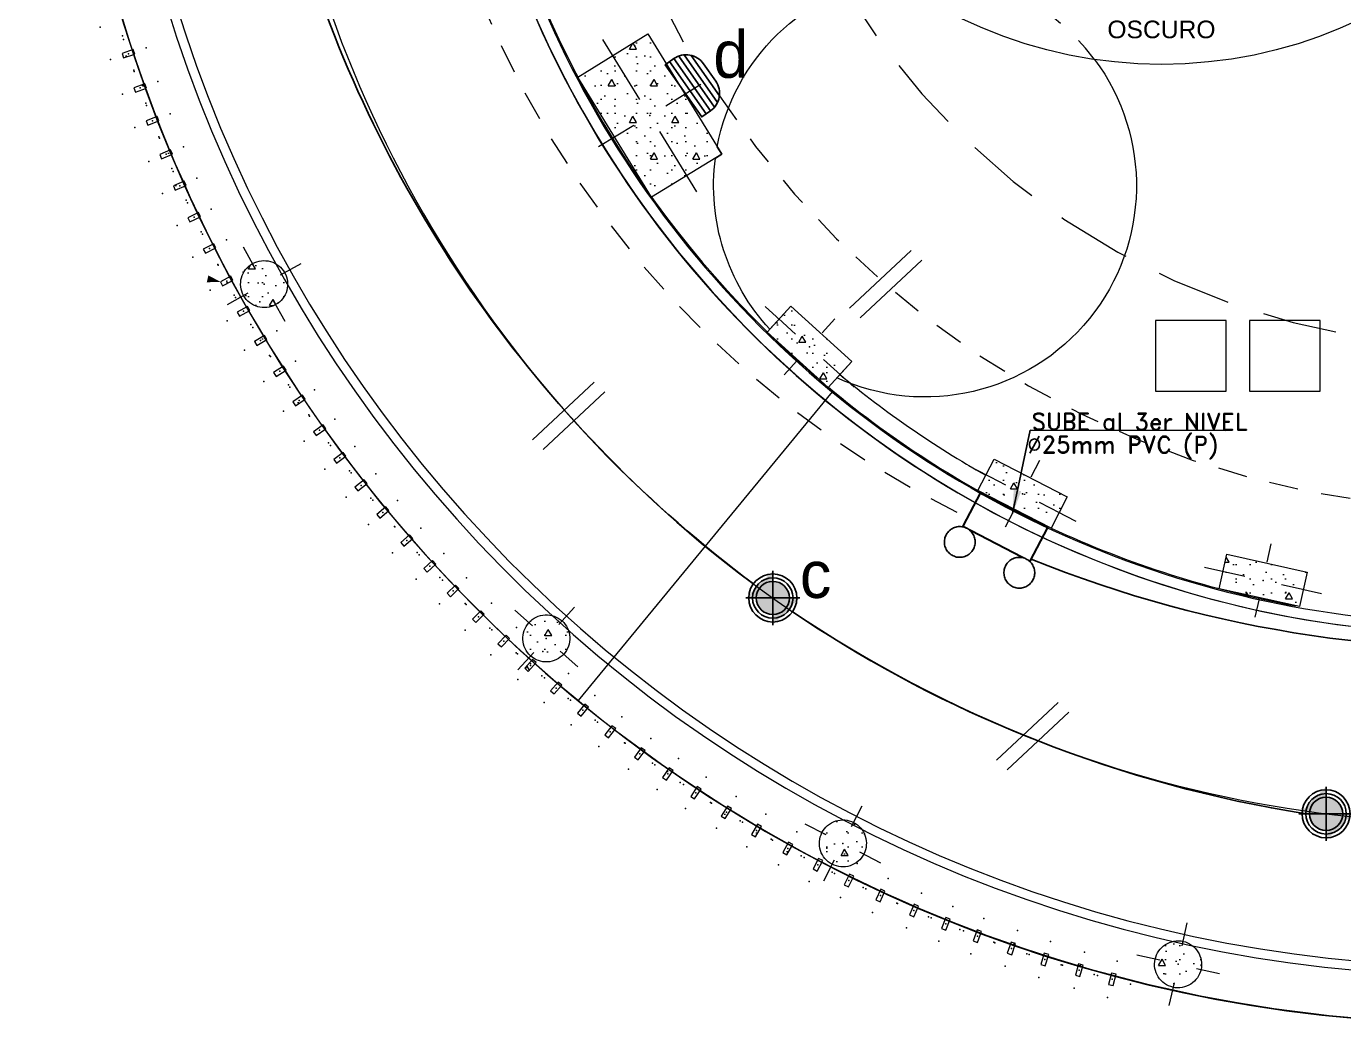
# Model space of a CAD drawing. Header units: feet. Extents: x 2 to 125, y -24 to 91.
# Drawn here: x 91.47 to 97.07, y 77.68 to 81.93 of the extents above; entities that cross this region are included whole.
import ezdxf

# ---------------------------------------------------------------- set-up
doc = ezdxf.new("R2010")
doc.units = ezdxf.units.FT
doc.header["$MEASUREMENT"] = 0
doc.set_wipeout_variables(frame=1)
for name, pattern in [('CONTINUA', [0]), ('Dashed', [0.211667, 0.105833, -0.105833]), ('HIDDEN', [9.525, 6.35, -3.175]), ('HIDDEN2', [0.1875, 0.125, -0.0625]), ('Wipeout_Contour', [1, 0, -1])]:
    doc.linetypes.add(name, pattern=pattern)
doc.layers.add('ALUMBRADO', color=1, linetype='Continuous')
doc.layers.add('Structural - Bearing', color=7, linetype='Continuous')
for name, color, linetype, lineweight, true_color in [('Annotation - Text_Pen_No__167', 7, 'Continuous', 13, 0x6a6a6a), ('Estructura – Carga_Pen_No__167', 7, 'Continuous', 13, 0x6a6a6a), ('Interior - Furniture _Pen_No__167', 7, 'Continuous', 13, 0x6a6a6a), ('RAMPA PROPUESTA 1 CERRAMIENTO_Pen_No__123', 7, 'Continuous', 0, 0xd8d8d8), ('Structural - Bearing_Pen_No__167', 7, 'Continuous', 13, 0x6a6a6a), ('Structural - Bearing_Pen_No__4', 7, 'Continuous', 20, 0x029e21), ('Structural - Bearing_Pen_No__87', 7, 'Continuous', 20, 0x6a6a6a)]:
    doc.layers.add(name, color=color, linetype=linetype, lineweight=lineweight, true_color=true_color)
for name, color, linetype, lineweight in [('corriente debil', 30, 'Continuous', 15), ('Cotas varias El', 253, 'Continuous', 13), ('Drawing & Figure_Pen_No__122', 9, 'Continuous', 13), ('Emergencia', 20, 'Continuous', 25), ('Interior - Stair & Railing_Pen_No__122', 9, 'Continuous', 13), ('Structural - Bearing_Pen_No__122', 9, 'Continuous', 13), ('TOMACORRIENTE', 5, 'HIDDEN2', 30)]:
    doc.layers.add(name, color=color, linetype=linetype, lineweight=lineweight)
doc.styles.add('01COTAS', font='romans.shx')
doc.styles.add('GENERATED_STYLE_1', font='arial.ttf')
doc.styles.add('GENERATED_STYLE_3', font='romand.shx')
doc.dimstyles.new('DIM-50-PLANTA', dxfattribs={"dimscale": 0.05, "dimtxt": 2, "dimasz": 2, "dimexe": 2, "dimexo": 2, "dimgap": 1, "dimtad": 1, "dimdec": 0, "dimlfac": 1000, "dimdsep": 46, "dimtxsty": '01COTAS', "dimcen": 25, "dimclrd": 9, "dimclre": 9, "dimclrt": 7, "dimadec": 0, "dimazin": 0, "dimtfac": 1, "dimtdec": 0, "dimtmove": 2, "dimatfit": 3, "dimfxl": 1, "dimtolj": 1, "dimtzin": 0, "dimarcsym": 0})
pattern_1 = [(0, (70.36607, 85.72544), (0, 0.311769), [0.03, -0.15]), (0, (70.45607, 85.88132), (0, 0.311769), [0.03, -0.15]), (60, (70.36607, 85.72544), (-0.27, 0.1558846), [0.03, -0.15]), (60, (70.54607, 85.72544), (-0.27, 0.1558846), [0.03, -0.15]), (120, (70.39607, 85.72544), (0.27, 0.1558846), [0.03, -0.15]), (120, (70.57607, 85.72544), (0.27, 0.1558846), [0.03, -0.15]), (0, (70.36607, 85.75544), (0, 0.06), [0, -0.06, 0, -0.09]), (45, (70.39607, 85.75544), (-0.04242641, 0.04242641), [0, -0.045, 0, -0.075])]

# ---------------------------------------------------------------- blocks, each defined once
blk = doc.blocks.new('Curved Ramp 23[46]', base_point=(27.2823, -2.0105))
at = {"layer": 'Interior - Furniture _Pen_No__167', "color": 251, "linetype": 'Continuous', "lineweight": 13, "true_color": 0x6a6a6a}
for p, q in [((27.2197, 2.319), (27.1951, 4.0188)), ((24.4838, 1.2936), (23.385, 2.5908)), ((22.986, -1.4693), (21.297, -1.2764)), ((22.9746, -1.5687), (21.2856, -1.3757)), ((24.5318, -5.3547), (23.4519, -6.6677)), ((27.2823, -6.3405), (27.2823, -8.0405))]:
    blk.add_line(p, q, dxfattribs=at)
for radius, start, end in [(6.03, 90.82856, 173.00702), (5.18, 90.8286, 172.9291), (4.33, 90.8286, 172.8205), (6.03, 173.95721, 269.99957), (5.18, 174.0352, 269.9996), (4.33, 174.1437, 269.9996)]:
    blk.add_arc((27.2823, -2.0105), radius, start, end, dxfattribs=at)
blk = doc.blocks.new('LED PASILLO')
at = {"layer": 'ALUMBRADO'}
h = blk.add_hatch(color=202, dxfattribs=at)
h.dxf.hatch_style = 1
edge = h.paths.add_edge_path()
edge.add_line((0, 0.1376), (0, -0.1376))
edge.add_line((-0.1376, 0), (0.1376, 0))
edge = h.paths.add_edge_path()
edge.add_line((0, 0), (0, 0.0845))
edge.add_arc((0, 0), 0.0845, 90, 180)
edge.add_line((-0.0845, 0), (0, 0))
edge = h.paths.add_edge_path()
edge.add_line((0.0845, 0), (0, 0))
edge.add_line((0, 0), (0, -0.0845))
edge.add_arc((0, 0), 0.0845, 270, 360)
at = {"layer": 'ALUMBRADO', "color": 202}
for points in [[(0, 0.1376), (0, -0.1376)], [(-0.1376, 0), (0.1376, 0)]]:
    blk.add_lwpolyline(points, dxfattribs=at)
for radius in [0.1222, 0.1028, 0.0845]:
    blk.add_circle((0, 0), radius, dxfattribs=at)
blk = doc.blocks.new('LUM PARED 20 W')
at = {"layer": 'ALUMBRADO', "color": 6}
blk.add_lwpolyline([(-0.05, -0.15), (0.05, -0.15, 0.414214), (0.15, -0.05), (0.15, 0), (-0.15, 0), (-0.15, -0.05, 0.414214)], format="xyb", close=True, dxfattribs=at)
for points in [[(-0.15, -0.025), (0.15, -0.025)], [(-0.15, -0.05), (0.15, -0.05)], [(-0.1468, -0.075), (0.1468, -0.075)], [(-0.1366, -0.1), (0.1366, -0.1)], [(-0.1161, -0.125), (0.1161, -0.125)]]:
    blk.add_lwpolyline(points, dxfattribs=at)
blk = doc.blocks.new('Emergencia')
blk.add_lwpolyline([(0, 0), (0, 0)])
at = {"layer": 'Emergencia', "color": 5, "lineweight": 30}
for points in [[(0.25, -0.25), (0.25, 0), (-0.25, 0), (-0.25, -0.25)], [(-0.25, -0.2221), (-0.25, -0.25), (0.25, -0.25), (0.25, -0.2221)]]:
    blk.add_lwpolyline(points, dxfattribs=at)
at = {"color": 1, "lineweight": 5}
for points in [[(-0.1712, -0.2629), (-0.1644, -0.2671), (-0.158, -0.2718), (-0.152, -0.277), (-0.1463, -0.2826), (-0.1412, -0.2887), (-0.1365, -0.2951), (-0.1324, -0.3019), (-0.1287, -0.309), (-0.1257, -0.3164), (-0.1233, -0.324), (-0.1214, -0.3317), (-0.1202, -0.3396), (-0.1196, -0.3475), (-0.1196, -0.3555), (-0.1202, -0.3634), (-0.1215, -0.3713), (-0.1234, -0.379), (-0.1258, -0.3866), (-0.1289, -0.3939), (-0.1325, -0.401), (-0.1367, -0.4078), (-0.1414, -0.4142), (-0.1466, -0.4203), (-0.1522, -0.4259), (-0.1583, -0.4311), (-0.1647, -0.4357), (-0.1715, -0.4399), (-0.1786, -0.4435), (-0.186, -0.4465), (-0.1936, -0.449), (-0.2013, -0.4508), (-0.2092, -0.452), (-0.2171, -0.4527), (-0.2251, -0.4526), (-0.233, -0.452), (-0.2409, -0.4508), (-0.2486, -0.4489), (-0.2562, -0.4464), (-0.2635, -0.4433), (-0.2706, -0.4397), (-0.2774, -0.4355), (-0.2838, -0.4309), (-0.2899, -0.4257), (-0.2955, -0.42), (-0.3007, -0.414), (-0.3053, -0.4075), (-0.3095, -0.4007), (-0.3131, -0.3936), (-0.3161, -0.3863), (-0.3186, -0.3787), (-0.3204, -0.3709), (-0.3216, -0.3631), (-0.3222, -0.3551), (-0.3222, -0.3472), (-0.3216, -0.3392), (-0.3203, -0.3314), (-0.3185, -0.3236), (-0.316, -0.3161), (-0.3129, -0.3087), (-0.3093, -0.3016), (-0.3051, -0.2948), (-0.3004, -0.2884), (-0.2953, -0.2824), (-0.2896, -0.2767), (-0.2836, -0.2716), (-0.2771, -0.2669), (-0.2703, -0.2628), (-0.2632, -0.2592), (-0.2558, -0.2561), (-0.2483, -0.2537), (-0.2405, -0.2518), (-0.2327, -0.2506), (-0.2247, -0.25), (-0.2168, -0.25), (-0.2088, -0.2506), (-0.201, -0.2519), (-0.1932, -0.2538), (-0.1857, -0.2562), (-0.1783, -0.2593)], [(0.1712, -0.2629), (0.1644, -0.2671), (0.158, -0.2718), (0.152, -0.277), (0.1463, -0.2826), (0.1412, -0.2887), (0.1365, -0.2951), (0.1324, -0.3019), (0.1287, -0.309), (0.1257, -0.3164), (0.1233, -0.324), (0.1214, -0.3317), (0.1202, -0.3396), (0.1196, -0.3475), (0.1196, -0.3555), (0.1202, -0.3634), (0.1215, -0.3713), (0.1234, -0.379), (0.1258, -0.3866), (0.1289, -0.3939), (0.1325, -0.401), (0.1367, -0.4078), (0.1414, -0.4142), (0.1466, -0.4203), (0.1522, -0.4259), (0.1583, -0.4311), (0.1647, -0.4357), (0.1715, -0.4399), (0.1786, -0.4435), (0.186, -0.4465), (0.1936, -0.449), (0.2013, -0.4508), (0.2092, -0.452), (0.2171, -0.4527), (0.2251, -0.4526), (0.233, -0.452), (0.2409, -0.4508), (0.2486, -0.4489), (0.2562, -0.4464), (0.2635, -0.4433), (0.2706, -0.4397), (0.2774, -0.4355), (0.2838, -0.4309), (0.2899, -0.4257), (0.2955, -0.42), (0.3007, -0.414), (0.3053, -0.4075), (0.3095, -0.4007), (0.3131, -0.3936), (0.3161, -0.3863), (0.3186, -0.3787), (0.3204, -0.3709), (0.3216, -0.3631), (0.3222, -0.3551), (0.3222, -0.3472), (0.3216, -0.3392), (0.3203, -0.3314), (0.3185, -0.3236), (0.316, -0.3161), (0.3129, -0.3087), (0.3093, -0.3016), (0.3051, -0.2948), (0.3004, -0.2884), (0.2953, -0.2824), (0.2896, -0.2767), (0.2836, -0.2716), (0.2771, -0.2669), (0.2703, -0.2628), (0.2632, -0.2592), (0.2558, -0.2561), (0.2483, -0.2537), (0.2405, -0.2518), (0.2327, -0.2506), (0.2247, -0.25), (0.2168, -0.25), (0.2088, -0.2506), (0.201, -0.2519), (0.1932, -0.2538), (0.1857, -0.2562), (0.1783, -0.2593)]]:
    blk.add_wipeout(points, dxfattribs=at).dxf.layer = 'Emergencia'
at = {"layer": 'Emergencia', "color": 30, "true_color": 0xf26722}
for points in [[(-0.1712, -0.2629), (-0.1644, -0.2671), (-0.158, -0.2718), (-0.152, -0.277), (-0.1463, -0.2826), (-0.1412, -0.2887), (-0.1365, -0.2951), (-0.1324, -0.3019), (-0.1287, -0.309), (-0.1257, -0.3164), (-0.1233, -0.324), (-0.1214, -0.3317), (-0.1202, -0.3396), (-0.1196, -0.3475), (-0.1196, -0.3555), (-0.1202, -0.3634), (-0.1215, -0.3713), (-0.1234, -0.379), (-0.1258, -0.3866), (-0.1289, -0.3939), (-0.1325, -0.401), (-0.1367, -0.4078), (-0.1414, -0.4142), (-0.1466, -0.4203), (-0.1522, -0.4259), (-0.1583, -0.4311), (-0.1647, -0.4357), (-0.1715, -0.4399), (-0.1786, -0.4435), (-0.186, -0.4465), (-0.1936, -0.449), (-0.2013, -0.4508), (-0.2092, -0.452), (-0.2171, -0.4527), (-0.2251, -0.4526), (-0.233, -0.452), (-0.2409, -0.4508), (-0.2486, -0.4489), (-0.2562, -0.4464), (-0.2635, -0.4433), (-0.2706, -0.4397), (-0.2774, -0.4355), (-0.2838, -0.4309), (-0.2899, -0.4257), (-0.2955, -0.42), (-0.3007, -0.414), (-0.3053, -0.4075), (-0.3095, -0.4007), (-0.3131, -0.3936), (-0.3161, -0.3863), (-0.3186, -0.3787), (-0.3204, -0.3709), (-0.3216, -0.3631), (-0.3222, -0.3551), (-0.3222, -0.3472), (-0.3216, -0.3392), (-0.3203, -0.3314), (-0.3185, -0.3236), (-0.316, -0.3161), (-0.3129, -0.3087), (-0.3093, -0.3016), (-0.3051, -0.2948), (-0.3004, -0.2884), (-0.2953, -0.2824), (-0.2896, -0.2767), (-0.2836, -0.2716), (-0.2771, -0.2669), (-0.2703, -0.2628), (-0.2632, -0.2592), (-0.2558, -0.2561), (-0.2483, -0.2537), (-0.2405, -0.2518), (-0.2327, -0.2506), (-0.2247, -0.25), (-0.2168, -0.25), (-0.2088, -0.2506), (-0.201, -0.2519), (-0.1932, -0.2538), (-0.1857, -0.2562), (-0.1783, -0.2593)], [(0.1712, -0.2629), (0.1644, -0.2671), (0.158, -0.2718), (0.152, -0.277), (0.1463, -0.2826), (0.1412, -0.2887), (0.1365, -0.2951), (0.1324, -0.3019), (0.1287, -0.309), (0.1257, -0.3164), (0.1233, -0.324), (0.1214, -0.3317), (0.1202, -0.3396), (0.1196, -0.3475), (0.1196, -0.3555), (0.1202, -0.3634), (0.1215, -0.3713), (0.1234, -0.379), (0.1258, -0.3866), (0.1289, -0.3939), (0.1325, -0.401), (0.1367, -0.4078), (0.1414, -0.4142), (0.1466, -0.4203), (0.1522, -0.4259), (0.1583, -0.4311), (0.1647, -0.4357), (0.1715, -0.4399), (0.1786, -0.4435), (0.186, -0.4465), (0.1936, -0.449), (0.2013, -0.4508), (0.2092, -0.452), (0.2171, -0.4527), (0.2251, -0.4526), (0.233, -0.452), (0.2409, -0.4508), (0.2486, -0.4489), (0.2562, -0.4464), (0.2635, -0.4433), (0.2706, -0.4397), (0.2774, -0.4355), (0.2838, -0.4309), (0.2899, -0.4257), (0.2955, -0.42), (0.3007, -0.414), (0.3053, -0.4075), (0.3095, -0.4007), (0.3131, -0.3936), (0.3161, -0.3863), (0.3186, -0.3787), (0.3204, -0.3709), (0.3216, -0.3631), (0.3222, -0.3551), (0.3222, -0.3472), (0.3216, -0.3392), (0.3203, -0.3314), (0.3185, -0.3236), (0.316, -0.3161), (0.3129, -0.3087), (0.3093, -0.3016), (0.3051, -0.2948), (0.3004, -0.2884), (0.2953, -0.2824), (0.2896, -0.2767), (0.2836, -0.2716), (0.2771, -0.2669), (0.2703, -0.2628), (0.2632, -0.2592), (0.2558, -0.2561), (0.2483, -0.2537), (0.2405, -0.2518), (0.2327, -0.2506), (0.2247, -0.25), (0.2168, -0.25), (0.2088, -0.2506), (0.201, -0.2519), (0.1932, -0.2538), (0.1857, -0.2562), (0.1783, -0.2593)]]:
    blk.add_lwpolyline(points, close=True, dxfattribs=at)

msp = doc.modelspace()

# ---------------------------------------------------------------- hatches: boundary and pattern name
at = {"layer": 'Interior - Stair & Railing_Pen_No__122', "linetype": 'Continuous', "lineweight": 13}
h = msp.add_hatch(dxfattribs=at)
h.set_pattern_fill('STRUCTURAL_CONCRETE', color=9, style=0, pattern_type=2)
h.set_pattern_definition(pattern_1)
h.paths.add_polyline_path([(91.8787, 81.8104), (91.8851, 81.7914), (91.9325, 81.8072), (91.9262, 81.8262)])
h = msp.add_hatch(dxfattribs=at)
h.set_pattern_fill('STRUCTURAL_CONCRETE', color=9, style=0, pattern_type=2)
h.set_pattern_definition(pattern_1)
h.paths.add_polyline_path([(91.9291, 81.6642), (91.936, 81.6454), (91.983, 81.6624), (91.9762, 81.6812)])
h = msp.add_hatch(dxfattribs=at)
h.set_pattern_fill('STRUCTURAL_CONCRETE', color=9, style=0, pattern_type=2)
h.set_pattern_definition(pattern_1)
h.paths.add_polyline_path([(92.039, 81.3807), (92.0468, 81.3623), (92.0929, 81.3816), (92.0851, 81.4001)])
h = msp.add_hatch(dxfattribs=at)
h.set_pattern_fill('STRUCTURAL_CONCRETE', color=9, style=0, pattern_type=2)
h.set_pattern_definition(pattern_1)
h.paths.add_polyline_path([(92.097, 81.2462), (92.1052, 81.2279), (92.1508, 81.2484), (92.1426, 81.2666)])
h = msp.add_hatch(dxfattribs=at)
h.set_pattern_fill('STRUCTURAL_CONCRETE', color=9, style=0, pattern_type=2)
h.set_pattern_definition(pattern_1)
h.paths.add_polyline_path([(92.4341, 80.9161, 0.414214), (92.3956, 80.7801, 0.414214), (92.5317, 80.7415, 0.414214), (92.5702, 80.8776, 0.414214)])
msp.add_hatch(color=9, dxfattribs=at).paths.add_polyline_path([(92.2971, 80.8386), (92.2459, 80.8658), (92.2392, 80.8366)])
h = msp.add_hatch(dxfattribs=at)
h.set_pattern_fill('STRUCTURAL_CONCRETE', color=9, style=0, pattern_type=2)
h.set_pattern_definition(pattern_1)
h.paths.add_polyline_path([(92.2971, 80.8386), (92.3066, 80.821), (92.3506, 80.8448), (92.341, 80.8624)])
h = msp.add_hatch(dxfattribs=at)
h.set_pattern_fill('STRUCTURAL_CONCRETE', color=9, style=0, pattern_type=2)
h.set_pattern_definition(pattern_1)
h.paths.add_polyline_path([(92.3687, 80.7093), (92.3787, 80.692), (92.422, 80.7168), (92.4121, 80.7342)])
h = msp.add_hatch(dxfattribs=at)
h.set_pattern_fill('STRUCTURAL_CONCRETE', color=9, style=0, pattern_type=2)
h.set_pattern_definition(pattern_1)
h.paths.add_polyline_path([(92.4416, 80.5848), (92.452, 80.5677), (92.4948, 80.5936), (92.4844, 80.6107)])
h = msp.add_hatch(dxfattribs=at)
h.set_pattern_fill('STRUCTURAL_CONCRETE', color=9, style=0, pattern_type=2)
h.set_pattern_definition(pattern_1)
h.paths.add_polyline_path([(92.5231, 80.4534), (92.5339, 80.4365), (92.576, 80.4635), (92.5652, 80.4803)])
h = msp.add_hatch(dxfattribs=at)
h.set_pattern_fill('STRUCTURAL_CONCRETE', color=9, style=0, pattern_type=2)
h.set_pattern_definition(pattern_1)
h.paths.add_polyline_path([(92.6051, 80.328), (92.6163, 80.3115), (92.6577, 80.3395), (92.6465, 80.3561)])
h = msp.add_hatch(dxfattribs=at)
h.set_pattern_fill('STRUCTURAL_CONCRETE', color=9, style=0, pattern_type=2)
h.set_pattern_definition(pattern_1)
h.paths.add_polyline_path([(93.6085, 79.3888, 0.414214), (93.6158, 79.2476, 0.414214), (93.757, 79.2549, 0.414214), (93.7498, 79.3961, 0.414214)])
h = msp.add_hatch(dxfattribs=at)
h.set_pattern_fill('STRUCTURAL_CONCRETE', color=9, style=0, pattern_type=2)
h.set_pattern_definition(pattern_1)
h.paths.add_polyline_path([(93.4772, 79.2993), (93.4918, 79.2857), (93.526, 79.3221), (93.5115, 79.3358)])
h = msp.add_hatch(dxfattribs=at)
h.set_pattern_fill('STRUCTURAL_CONCRETE', color=9, style=0, pattern_type=2)
h.set_pattern_definition(pattern_1)
h.paths.add_polyline_path([(93.5908, 79.1949), (93.6057, 79.1816), (93.639, 79.2189), (93.6241, 79.2322)])
h = msp.add_hatch(dxfattribs=at)
h.set_pattern_fill('STRUCTURAL_CONCRETE', color=9, style=0, pattern_type=2)
h.set_pattern_definition(pattern_1)
h.paths.add_polyline_path([(93.8151, 79.0034), (93.8307, 78.9908), (93.8621, 79.0297), (93.8466, 79.0423)])
h = msp.add_hatch(dxfattribs=at)
h.set_pattern_fill('STRUCTURAL_CONCRETE', color=9, style=0, pattern_type=2)
h.set_pattern_definition(pattern_1)
h.paths.add_polyline_path([(94.1774, 78.7308), (94.1938, 78.7195), (94.2223, 78.7606), (94.2058, 78.772)])
h = msp.add_hatch(dxfattribs=at)
h.set_pattern_fill('STRUCTURAL_CONCRETE', color=9, style=0, pattern_type=2)
h.set_pattern_definition(pattern_1)
h.paths.add_polyline_path([(94.4269, 78.5663), (94.4439, 78.5557), (94.4703, 78.5982), (94.4533, 78.6087)])
h = msp.add_hatch(dxfattribs=at)
h.set_pattern_fill('STRUCTURAL_CONCRETE', color=9, style=0, pattern_type=2)
h.set_pattern_definition(pattern_1)
h.paths.add_polyline_path([(94.5549, 78.4885), (94.5721, 78.4783), (94.5975, 78.5214), (94.5802, 78.5316)])
h = msp.add_hatch(dxfattribs=at)
h.set_pattern_fill('STRUCTURAL_CONCRETE', color=9, style=0, pattern_type=2)
h.set_pattern_definition(pattern_1)
h.paths.add_polyline_path([(94.8549, 78.4958, 0.414214), (94.8982, 78.3612, 0.414214), (95.0328, 78.4045, 0.414214), (94.9895, 78.5391, 0.414214)])
h = msp.add_hatch(dxfattribs=at)
h.set_pattern_fill('STRUCTURAL_CONCRETE', color=9, style=0, pattern_type=2)
h.set_pattern_definition(pattern_1)
h.paths.add_polyline_path([(94.6887, 78.4117), (94.7062, 78.402), (94.7304, 78.4457), (94.7129, 78.4554)])
h = msp.add_hatch(dxfattribs=at)
h.set_pattern_fill('STRUCTURAL_CONCRETE', color=9, style=0, pattern_type=2)
h.set_pattern_definition(pattern_1)
h.paths.add_polyline_path([(95.6429, 77.983), (95.6618, 77.9765), (95.6782, 78.0237), (95.6593, 78.0303)])
h = msp.add_hatch(dxfattribs=at)
h.set_pattern_fill('STRUCTURAL_CONCRETE', color=9, style=0, pattern_type=2)
h.set_pattern_definition(pattern_1)
h.paths.add_polyline_path([(96.2714, 77.9573, 0.414214), (96.3475, 77.8381, 0.414214), (96.4667, 77.9141, 0.414214), (96.3906, 78.0333, 0.414214)])
h = msp.add_hatch(dxfattribs=at)
h.set_pattern_fill('STRUCTURAL_CONCRETE', color=9, style=0, pattern_type=2)
h.set_pattern_definition(pattern_1)
h.paths.add_polyline_path([(95.9324, 77.89), (95.9516, 77.8844), (95.9656, 77.9324), (95.9464, 77.938)])

# ---------------------------------------------------------------- linework, layer by layer
at = {"layer": 'ALUMBRADO', "color": 114, "lineweight": 25}
for points in [[(95.0167, 80.6861), (95.279, 80.9311)], [(93.6234, 80.1662), (93.8857, 80.4112)], [(93.6688, 80.1252), (93.9311, 80.3701)], [(95.5973, 78.8047), (95.8596, 79.0496)], [(95.6428, 78.7636), (95.9051, 79.0086)]]:
    msp.add_lwpolyline(points, dxfattribs=at)
at = {"layer": 'Cotas varias El'}
msp.add_lwpolyline([(103.541, 77.6834), (103.541, 89.7465), (97.5929, 89.7465, 0.990538), (97.5929, 77.6834)], format="xyb", close=True, dxfattribs=at)
at = {"layer": 'Estructura – Carga_Pen_No__167', "color": 251, "linetype": 'Continuous', "lineweight": 13, "true_color": 0x6a6a6a}
for points in [[(96.5732, 80.3735), (96.5732, 80.6735), (96.2732, 80.6735), (96.2732, 80.3735)], [(96.2732, 80.6735), (96.2732, 80.3735), (96.5732, 80.3735), (96.5732, 80.6735)], [(96.6732, 80.6735), (96.6732, 80.3735), (96.9732, 80.3735), (96.9732, 80.6735)], [(96.6732, 80.3735), (96.9732, 80.3735), (96.9732, 80.6735), (96.6732, 80.6735)]]:
    msp.add_lwpolyline(points, close=True, dxfattribs=at)
at = {"layer": 'Interior - Stair & Railing_Pen_No__122', "color": 9, "linetype": 'Continuous', "lineweight": 13}
for p, q in [((92.4439, 80.8987), (92.3951, 80.986)), ((92.5528, 80.8679), (92.6401, 80.9166)), ((92.4131, 80.7898), (92.3258, 80.741)), ((92.5219, 80.759), (92.5707, 80.6717)), ((93.6234, 79.3754), (93.5491, 79.4424)), ((93.7364, 79.3812), (93.8033, 79.4555)), ((93.6292, 79.2625), (93.5622, 79.1882)), ((93.7422, 79.2683), (93.8164, 79.2013)), ((94.9804, 78.5213), (95.026, 78.6103)), ((94.8727, 78.4866), (94.7837, 78.5323)), ((94.9073, 78.3789), (94.8617, 78.29)), ((95.015, 78.4136), (95.104, 78.3679)), ((96.3863, 78.0138), (96.4078, 78.1115)), ((96.2909, 77.9529), (96.1933, 77.9745)), ((96.4471, 77.9185), (96.5448, 77.8969)), ((96.3518, 77.8576), (96.3302, 77.7599))]:
    msp.add_line(p, q, dxfattribs=at)
for points in [[(91.8787, 81.8104), (91.8851, 81.7914), (91.9325, 81.8072), (91.9262, 81.8262)], [(91.9291, 81.6642), (91.936, 81.6454), (91.983, 81.6624), (91.9762, 81.6812)], [(91.9815, 81.5239), (91.9888, 81.5052), (92.0354, 81.5234), (92.0281, 81.542)], [(92.039, 81.3807), (92.0468, 81.3623), (92.0929, 81.3816), (92.0851, 81.4001)], [(92.097, 81.2462), (92.1052, 81.2279), (92.1508, 81.2484), (92.1426, 81.2666)], [(92.1591, 81.1113), (92.1677, 81.0932), (92.2128, 81.1148), (92.2042, 81.1328)], [(92.2244, 80.9779), (92.2335, 80.9601), (92.278, 80.9828), (92.269, 81.0006)], [(92.2971, 80.8386), (92.3066, 80.821), (92.3506, 80.8448), (92.341, 80.8624)], [(92.3687, 80.7093), (92.3787, 80.692), (92.422, 80.7168), (92.4121, 80.7342)], [(92.4416, 80.5848), (92.452, 80.5677), (92.4948, 80.5936), (92.4844, 80.6107)], [(92.5231, 80.4534), (92.5339, 80.4365), (92.576, 80.4635), (92.5652, 80.4803)], [(92.6051, 80.328), (92.6163, 80.3115), (92.6577, 80.3395), (92.6465, 80.3561)], [(92.6928, 80.2011), (92.7044, 80.1848), (92.7451, 80.2139), (92.7335, 80.2302)], [(92.779, 80.0827), (92.7911, 80.0667), (92.831, 80.0967), (92.819, 80.1127)], [(92.8693, 79.9648), (92.8817, 79.9491), (92.921, 79.9801), (92.9086, 79.9958)], [(92.9625, 79.8492), (92.9753, 79.8338), (93.0137, 79.8657), (93.001, 79.8811)], [(93.0641, 79.7294), (93.0773, 79.7143), (93.1149, 79.7472), (93.1018, 79.7623)], [(93.1625, 79.619), (93.1761, 79.6043), (93.2129, 79.6381), (93.1993, 79.6529)], [(93.2611, 79.5137), (93.275, 79.4993), (93.311, 79.534), (93.2971, 79.5484)], [(93.3696, 79.4035), (93.3838, 79.3894), (93.4189, 79.425), (93.4047, 79.4391)], [(93.4772, 79.2993), (93.4918, 79.2857), (93.526, 79.3221), (93.5115, 79.3358)], [(93.5908, 79.1949), (93.6057, 79.1816), (93.639, 79.2189), (93.6241, 79.2322)], [(93.701, 79.0984), (93.7163, 79.0855), (93.7487, 79.1236), (93.7334, 79.1365)], [(93.8151, 79.0034), (93.8307, 78.9908), (93.8621, 79.0297), (93.8466, 79.0423)], [(93.9315, 78.9112), (93.9474, 78.899), (93.9778, 78.9386), (93.962, 78.9508)], [(94.0571, 78.8167), (94.0732, 78.8049), (94.1027, 78.8453), (94.0865, 78.8571)], [(94.1774, 78.7308), (94.1938, 78.7195), (94.2223, 78.7606), (94.2058, 78.772)], [(94.2968, 78.6499), (94.3135, 78.6389), (94.341, 78.6807), (94.3243, 78.6916)], [(94.4269, 78.5663), (94.4439, 78.5557), (94.4703, 78.5982), (94.4533, 78.6087)], [(94.5549, 78.4885), (94.5721, 78.4783), (94.5975, 78.5214), (94.5802, 78.5316)], [(94.6887, 78.4117), (94.7062, 78.402), (94.7304, 78.4457), (94.7129, 78.4554)], [(94.8175, 78.3419), (94.8352, 78.3326), (94.8584, 78.3769), (94.8407, 78.3862)], [(94.9498, 78.2744), (94.9677, 78.2656), (94.9898, 78.3104), (94.9718, 78.3192)], [(95.0836, 78.2101), (95.1018, 78.2017), (95.1228, 78.2471), (95.1046, 78.2555)], [(95.2269, 78.1457), (95.2453, 78.1378), (95.2651, 78.1837), (95.2467, 78.1916)], [(95.3632, 78.0885), (95.3818, 78.081), (95.4005, 78.1274), (95.3819, 78.1349)], [(95.4976, 78.0359), (95.5163, 78.0289), (95.5339, 78.0757), (95.5152, 78.0827)], [(95.6429, 77.983), (95.6618, 77.9765), (95.6782, 78.0237), (95.6593, 78.0303)], [(95.7849, 77.9354), (95.804, 77.9293), (95.8192, 77.977), (95.8001, 77.9831)], [(95.9324, 77.89), (95.9516, 77.8844), (95.9656, 77.9324), (95.9464, 77.938)], [(96.0734, 77.8504), (96.0928, 77.8453), (96.1056, 77.8936), (96.0862, 77.8988)]]:
    msp.add_lwpolyline(points, close=True, dxfattribs=at)
for points in [[(92.4341, 80.9161, -0.414214), (92.5702, 80.8776, -0.414214), (92.5317, 80.7415, -0.414214), (92.3956, 80.7801, -0.414214)], [(93.6085, 79.3888, -0.414214), (93.7498, 79.3961, -0.414214), (93.757, 79.2549, -0.414214), (93.6158, 79.2476, -0.414214)], [(94.8549, 78.4958, -0.414214), (94.9895, 78.5391, -0.414214), (95.0328, 78.4045, -0.414214), (94.8982, 78.3612, -0.414214)], [(96.2714, 77.9573, -0.414214), (96.3906, 78.0333, -0.414214), (96.4667, 77.9141, -0.414214), (96.3475, 77.8381, -0.414214)]]:
    msp.add_lwpolyline(points, format="xyb", close=True, dxfattribs=at)
for centre, radius, start, end in [((97.6461, 83.7191), 5.8315, 90.12888, 269.40029), ((97.6461, 83.7191), 5.8315, 90.12888, 269.40029), ((97.6461, 83.7191), 5.8315, 90.12888, 269.40029), ((97.6461, 83.7191), 5.8315, 90.12888, 269.40029), ((97.6461, 83.7191), 5.7915, 90.0061, 269.52272), ((97.6461, 83.7191), 5.7915, 90.0061, 269.52272), ((97.6461, 83.7191), 5.7915, 90.0061, 269.52272), ((97.6461, 83.7191), 5.7915, 90.0061, 269.52272), ((97.6485, 83.7152), 4.3753, 90.0395, 269.3377), ((97.6485, 83.7152), 4.3753, 90.0395, 269.3377), ((97.6485, 83.7152), 4.3753, 90.0395, 269.3377), ((97.6485, 83.7152), 4.3753, 90.0395, 269.3377), ((97.6461, 83.7149), 4.375, 174.0128, 269.369), ((97.6461, 83.7149), 4.375, 174.0128, 269.369), ((97.6461, 83.7149), 4.375, 174.0128, 269.369), ((97.6461, 83.7149), 4.375, 174.0128, 269.369), ((97.6484, 83.7149), 4.325, 191.2884, 225.6048), ((97.6484, 83.7149), 4.325, 230.2427, 244.9326), ((97.6484, 83.7149), 4.325, 245.1244, 259.6316)]:
    msp.add_arc(centre, radius, start, end, dxfattribs=at)
for p in [(91.7854, 81.9222), (91.8803, 81.8847), (91.8854, 81.8692), (91.9815, 81.8341), (91.8297, 81.7835), (91.9056, 81.8088), (91.9288, 81.7385), (91.9309, 81.7329), (92.0313, 81.6905), (91.8808, 81.6361), (91.9561, 81.6633), (91.9794, 81.5982), (91.9833, 81.5881), (92.0084, 81.5236), (92.083, 81.5527), (91.9339, 81.4946), (92.035, 81.4549), (92.0375, 81.4491), (92.1397, 81.4121), (91.9922, 81.3502), (92.066, 81.3812), (92.0912, 81.3203), (92.0969, 81.3074), (92.1969, 81.28), (92.1239, 81.2473), (92.0509, 81.2146), (92.1514, 81.1852), (92.1566, 81.1743), (92.1859, 81.113), (92.2581, 81.1475), (92.1138, 81.0785), (92.215, 81.0517), (92.2204, 81.0409), (92.3225, 81.0166), (92.1799, 80.9441), (92.2512, 80.9804), (92.2857, 80.9121), (92.2875, 80.909), (92.3238, 80.8417), (92.3942, 80.8798), (92.4829, 80.8288), (92.2535, 80.8037), (92.3556, 80.7825), (92.3619, 80.7714), (92.4648, 80.7529), (92.326, 80.6733), (92.3954, 80.7131), (92.4268, 80.6577), (92.4352, 80.6437), (92.5367, 80.6306), (92.3998, 80.5478), (92.4682, 80.5892), (92.5064, 80.5258), (92.5096, 80.5208), (92.6169, 80.5016), (92.5495, 80.4584), (92.4822, 80.4153), (92.5866, 80.4), (92.5927, 80.3911), (92.6977, 80.3786), (92.6314, 80.3338), (92.5651, 80.289), (92.6725, 80.2726), (92.6762, 80.2675), (92.7841, 80.254), (92.6539, 80.161), (92.719, 80.2075), (92.757, 80.1537), (92.7655, 80.1424), (92.869, 80.1377), (92.7411, 80.0417), (92.805, 80.0897), (92.8456, 80.0353), (92.8531, 80.0257), (92.9579, 80.0221), (92.8952, 79.9725), (92.8324, 79.9229), (92.937, 79.919), (92.9447, 79.9097), (93.0497, 79.9086), (92.9881, 79.8575), (92.9266, 79.8064), (93.0369, 79.7985), (93.0392, 79.7959), (93.1497, 79.791), (93.0895, 79.7383), (93.0293, 79.6856), (93.1336, 79.6875), (93.1422, 79.6781), (93.2466, 79.6827), (93.1877, 79.6286), (93.1288, 79.5745), (93.2306, 79.5815), (93.2418, 79.5697), (93.3437, 79.5794), (93.2861, 79.5239), (93.2285, 79.4684), (93.3373, 79.4704), (93.3416, 79.4663), (93.4504, 79.4712), (93.3942, 79.4142), (93.3381, 79.3573), (93.4433, 79.3655), (93.4512, 79.3581), (93.5564, 79.369), (93.6828, 79.3218), (93.5016, 79.3107), (93.5552, 79.2601), (93.6682, 79.2666), (93.4469, 79.2524), (93.56, 79.256), (93.6149, 79.2069), (93.5617, 79.1472), (93.6639, 79.1628), (93.6746, 79.1536), (93.7766, 79.172), (93.7248, 79.111), (93.673, 79.05), (93.7764, 79.0668), (93.7858, 79.0592), (93.8889, 79.0788), (93.8386, 79.0165), (94.0034, 78.9883), (93.7883, 78.9543), (93.8912, 78.9737), (93.9008, 78.9663), (93.9547, 78.9249), (94.0152, 78.8781), (94.0181, 78.8761), (94.127, 78.8957), (93.9059, 78.8615), (94.0799, 78.831), (94.0328, 78.7664), (94.134, 78.7912), (94.1445, 78.7839), (94.1998, 78.7457), (94.1543, 78.6799), (94.3189, 78.6653), (94.4908, 78.6502), (94.275, 78.5984), (94.3806, 78.6244), (94.3858, 78.6213), (94.4486, 78.5822), (94.5072, 78.5455), (94.5165, 78.54), (94.6167, 78.5739), (94.4064, 78.5143), (94.5762, 78.505), (94.7483, 78.4987), (94.5357, 78.436), (94.6396, 78.4674), (94.6452, 78.4644), (94.7096, 78.4287), (94.875, 78.4303), (94.9439, 78.4501), (94.7671, 78.3965), (94.7796, 78.3899), (95.0051, 78.3642), (94.6708, 78.3587), (94.838, 78.3594), (94.898, 78.3277), (94.9089, 78.3224), (94.8009, 78.2885), (94.9698, 78.2924), (95.0306, 78.2622), (95.0416, 78.2571), (95.1367, 78.3012), (94.9344, 78.2206), (95.1032, 78.2286), (95.1726, 78.1964), (95.1758, 78.1951), (95.2777, 78.2382), (95.0696, 78.156), (95.246, 78.1647), (95.3076, 78.1378), (95.4117, 78.1822), (95.2143, 78.0912), (95.3195, 78.133), (95.3819, 78.108), (95.4408, 78.0839), (95.5438, 78.1307), (95.352, 78.0337), (95.4561, 78.0781), (95.5157, 78.0558), (95.585, 78.0296), (95.5906, 78.0277), (95.6867, 78.079), (95.8264, 78.0324), (95.4876, 77.9809), (95.6606, 78.0034), (95.7258, 77.9805), (95.7362, 77.9772), (95.9714, 77.988), (95.6344, 77.9278), (95.8021, 77.9562), (95.8722, 77.9336), (95.8783, 77.9319), (96.11, 77.9493), (96.369, 77.9357), (95.7777, 77.88), (95.949, 77.9112), (96.0122, 77.8925), (96.0258, 77.8889), (96.0895, 77.872), (95.9266, 77.8344), (96.1668, 77.8515), (96.069, 77.7947)]:
    msp.add_point(p, dxfattribs=at)
at = {"layer": 'RAMPA PROPUESTA 1 CERRAMIENTO_Pen_No__123', "color": 254, "linetype": 'Continuous', "lineweight": 0, "true_color": 0xd8d8d8}
for p in [(94.2453, 78.8115), (94.252, 78.7092), (94.2656, 78.7002), (94.3628, 78.7321)]:
    msp.add_point(p, dxfattribs=at)
at = {"layer": 'Structural - Bearing_Pen_No__4', "color": 104, "linetype": 'HIDDEN', "lineweight": 20, "ltscale": 0.05, "true_color": 0x029e21}
msp.add_lwpolyline([(94.7093, 82.5817, 0.831061), (100.7984, 83.7149, 0.831228), (94.7089, 84.847)], format="xyb", dxfattribs=at)
at = {"layer": 'Structural - Bearing_Pen_No__4', "linetype": 'Dashed', "lineweight": 20}
msp.add_arc((95.293, 81.2476), 0.8989, 36.6655, 98.9804, dxfattribs=at)
at = {"layer": 'Structural - Bearing_Pen_No__87', "color": 251, "linetype": 'Continuous', "lineweight": 20, "true_color": 0x6a6a6a}
msp.add_arc((97.6484, 83.7149), 4.325, 225.8432, 229.8417, dxfattribs=at)

# ---------------------------------------------------------------- block references
at = {"layer": 'Interior - Stair & Railing_Pen_No__122', "color": 9, "linetype": 'Continuous', "lineweight": 13}
msp.add_blockref('Curved Ramp 23[46]', (97.6484, 83.7149), dxfattribs=at)
at = {"layer": 'TOMACORRIENTE', "xscale": 0.8365500000000002, "yscale": 0.8365500000000002, "zscale": 0.8365500000000002, "rotation": 270}
for p in [(94.6459, 79.4939), (96.9983, 78.5759)]:
    msp.add_blockref('LED PASILLO', p, dxfattribs=at)

# ---------------------------------------------------------------- texts
at = {"layer": 'ALUMBRADO', "color": 102, "lineweight": 25}
msp.add_text('c', height=0.2, dxfattribs=at).set_placement((94.761, 79.4939))
at = {"layer": 'Annotation - Text_Pen_No__167', "color": 251, "linetype": 'Continuous', "lineweight": 13, "true_color": 0x6a6a6a, "insert": (96.2984, 82.0651), "char_height": 0.075, "attachment_point": 2, "line_spacing_factor": 0.923713, "style": 'GENERATED_STYLE_1'}
msp.add_mtext('\\A1;TERRAZO GRIS\\POSCURO', dxfattribs=at)
at = {"layer": 'corriente debil', "style": 'GENERATED_STYLE_3'}
msp.add_text('SUBE al 3er NIVEL', height=0.072036, rotation=359.9206, dxfattribs=at).set_placement((95.7459, 80.2082))

# ---------------------------------------------------------------- next in the draw order: wipeouts: each hides what was drawn before it
at = {"color": 9, "linetype": 'Continuous', "lineweight": 13}
for points in [[(94.7228, 80.7353), (94.6222, 80.6241), (94.8816, 80.3892), (94.9823, 80.5004)], [(95.5865, 80.0844), (95.5178, 79.9511), (95.8288, 79.7907), (95.8976, 79.924)]]:
    msp.add_wipeout(points, dxfattribs=at).dxf.layer = 'Interior - Stair & Railing_Pen_No__122'
at = {"color": 254, "linetype": 'Wipeout_Contour', "lineweight": 0, "ltscale": 96.509688}
msp.add_wipeout([(94.1146, 81.8927), (93.8164, 81.7096), (94.1304, 81.1983), (94.4286, 81.3814)], dxfattribs=at).dxf.layer = 'Structural - Bearing'
at = {"color": 254, "linetype": 'Wipeout_Contour', "lineweight": 0, "ltscale": 108.312071}
msp.add_wipeout([(96.5763, 79.6798), (96.5436, 79.5334), (96.8852, 79.4572), (96.9178, 79.6036)], dxfattribs=at).dxf.layer = 'Structural - Bearing'

# ---------------------------------------------------------------- next in the draw order: hatches: boundary and pattern name
at = {"layer": 'Interior - Stair & Railing_Pen_No__122', "linetype": 'Continuous', "lineweight": 13}
h = msp.add_hatch(dxfattribs=at)
h.set_pattern_fill('STRUCTURAL_CONCRETE', color=9, style=0, pattern_type=2)
h.set_pattern_definition(pattern_1)
h.paths.add_polyline_path([(94.7228, 80.7353), (94.6222, 80.6241), (94.8816, 80.3892), (94.9823, 80.5004)])
h = msp.add_hatch(dxfattribs=at)
h.set_pattern_fill('STRUCTURAL_CONCRETE', color=9, style=0, pattern_type=2)
h.set_pattern_definition(pattern_1)
h.paths.add_polyline_path([(95.5865, 80.0844), (95.5178, 79.9511), (95.8288, 79.7907), (95.8976, 79.924)])
at = {"layer": 'Structural - Bearing_Pen_No__122', "linetype": 'Continuous', "lineweight": 13}
h = msp.add_hatch(dxfattribs=at)
h.set_pattern_fill('STRUCTURAL_CONCRETE', color=9, style=0, pattern_type=2)
h.set_pattern_definition(pattern_1)
h.paths.add_polyline_path([(94.1146, 81.8927), (93.8164, 81.7096), (94.1304, 81.1983), (94.4286, 81.3814)])
h = msp.add_hatch(dxfattribs=at)
h.set_pattern_fill('STRUCTURAL_CONCRETE', color=9, style=0, pattern_type=2)
h.set_pattern_definition(pattern_1)
h.paths.add_polyline_path([(96.5763, 79.6798), (96.5436, 79.5334), (96.8852, 79.4572), (96.9178, 79.6036)])

# ---------------------------------------------------------------- next in the draw order: linework, layer by layer
at = {"layer": 'ALUMBRADO', "color": 114, "lineweight": 25}
msp.add_lwpolyline([(94.9713, 80.7271), (95.2336, 80.9721)], dxfattribs=at)
at = {"layer": 'ALUMBRADO', "linetype": 'CONTINUA', "lineweight": 25}
for centre, radius, start, end in [((97.787, 83.8628), 5.3814, 198.2631, 233.1965), ((97.7589, 83.9262), 5.4169, 235.9993, 261.0077)]:
    msp.add_arc(centre, radius, start, end, dxfattribs=at)
at = {"layer": 'Drawing & Figure_Pen_No__122', "color": 9, "linetype": 'Continuous', "lineweight": 13}
msp.add_circle((96.2988, 83.7149), 1.9514, dxfattribs=at)
at = {"layer": 'Interior - Stair & Railing_Pen_No__122', "color": 9, "linetype": 'Continuous', "lineweight": 13}
for p, q in [((94.8615, 80.5085), (94.9913, 80.3911)), ((95.7788, 79.9009), (95.9343, 79.8206))]:
    msp.add_line(p, q, dxfattribs=at)
for points in [[(96.0141, 81.7844, -0.776127), (94.9188, 80.4303), (94.9823, 80.5004), (94.7228, 80.7353), (94.6336, 80.6367, -0.223136), (94.4018, 81.365), (94.4286, 81.3814), (94.4094, 81.4127, -0.317381), (95.1527, 82.1355, -0.317381)], [(94.9312, 80.4439, 0.044464), (95.5512, 80.016)]]:
    msp.add_lwpolyline(points, format="xyb", dxfattribs=at)
for points in [[(94.1146, 81.8927), (94.4286, 81.3814), (94.1304, 81.1983), (93.8164, 81.7096)], [(94.7228, 80.7353), (94.9823, 80.5004), (94.8816, 80.3892), (94.6222, 80.6241)], [(95.5865, 80.0844), (95.8976, 79.924), (95.8288, 79.7907), (95.5178, 79.9511)], [(96.5763, 79.6798), (96.9178, 79.6036), (96.8852, 79.4572), (96.5436, 79.5334)]]:
    msp.add_lwpolyline(points, close=True, dxfattribs=at)
at = {"layer": 'Structural - Bearing_Pen_No__167', "color": 251, "linetype": 'Continuous', "lineweight": 13, "true_color": 0x6a6a6a}
for p, q in [((94.0806, 81.6137), (93.9237, 81.8693)), ((94.1907, 81.5874), (94.3398, 81.6789)), ((94.0543, 81.5036), (93.9052, 81.4121)), ((94.1644, 81.4773), (94.3214, 81.2217)), ((94.7429, 80.6159), (94.6132, 80.7334)), ((94.8559, 80.6215), (94.9096, 80.6808)), ((94.7485, 80.5029), (94.6948, 80.4436)), ((95.6366, 79.9742), (95.4811, 80.0545)), ((95.7444, 80.0086), (95.781, 80.0797)), ((95.671, 79.8665), (95.6343, 79.7954)), ((96.7481, 79.6466), (96.7656, 79.7246)), ((96.6526, 79.5859), (96.4818, 79.624)), ((96.8088, 79.5511), (96.9796, 79.5129)), ((96.7133, 79.4904), (96.6959, 79.4123))]:
    msp.add_line(p, q, dxfattribs=at)
for p in [(94.1225, 81.5455), (94.8022, 80.5622), (95.7077, 79.9375), (96.7307, 79.5685)]:
    msp.add_point(p, dxfattribs=at)
at = {"layer": 'TOMACORRIENTE', "color": 10, "lineweight": 20}
for centre, radius, start, end in [((97.6559, 83.7066), 3.863, 149.9736, 209.1158), ((97.6981, 83.8056), 3.9351, 213.5637, 274.0017)]:
    msp.add_arc(centre, radius, start, end, dxfattribs=at)

# ---------------------------------------------------------------- next in the draw order: block references
at = {"layer": 'ALUMBRADO', "xscale": 0.9034740000000001, "yscale": 0.9034740000000001, "zscale": 0.9034740000000001, "rotation": 125.0011664507177}
msp.add_blockref('LUM PARED 20 W', (94.2663, 81.6511), dxfattribs=at)

# ---------------------------------------------------------------- next in the draw order: texts
at = {"layer": 'ALUMBRADO', "color": 102, "lineweight": 25}
msp.add_text('d', height=0.2, dxfattribs=at).set_placement((94.3929, 81.7062))
at = {"layer": 'corriente debil', "style": 'GENERATED_STYLE_3'}
msp.add_text('Ø25mm PVC (P)', height=0.072036, rotation=359.9206, dxfattribs=at).set_placement((95.7275, 80.1104))

# ---------------------------------------------------------------- next in the draw order: block references
at = {"layer": 'Emergencia', "lineweight": 25, "xscale": 0.6452139160277665, "yscale": 0.6452139160277665, "zscale": 0.6452139160277665, "rotation": 332.6575497186623}
msp.add_blockref('Emergencia', (95.6716, 79.8681), dxfattribs=at)

# ---------------------------------------------------------------- next in the draw order: linework, layer by layer
at = {"layer": 'ALUMBRADO', "linetype": 'CONTINUA', "lineweight": 25}
msp.add_arc((97.7003, 84.4932), 5.2149, 247.978, 275.2179, dxfattribs=at)
at = {"layer": 'TOMACORRIENTE', "color": 10, "lineweight": 20}
msp.add_arc((97.3346, 83.6578), 4.2512, 147.6449, 244.0334, dxfattribs=at)

# ---------------------------------------------------------------- next in the draw order: leaders
msp.add_leader([(95.6656, 79.8532), (95.7401, 80.2082), (96.5693, 80.2059)], dimstyle='DIM-50-PLANTA', override={"dimgap": 1, "dimtad": 0})

doc.saveas('drawing.dxf')
